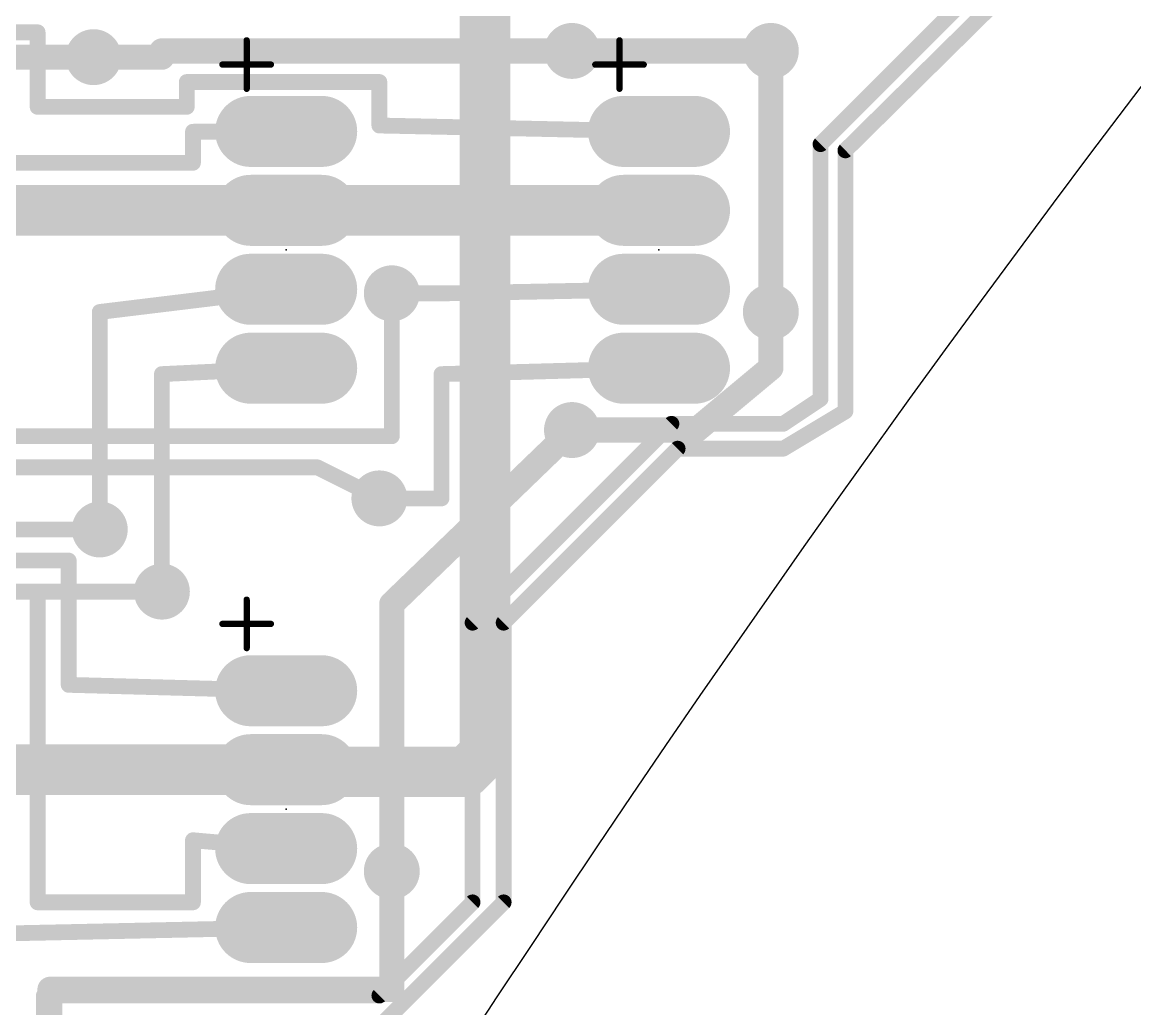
# Model space of a CAD drawing. Extents: x -46 to 149, y 1 to 263.
# Drawn here: x 34.25 to 52.16, y 143.79 to 159.66 of the extents above; entities that cross this region are included whole.
import ezdxf

# ---------------------------------------------------------------- set-up
doc = ezdxf.new("R2010")
doc.units = 0
for name, color, linetype in [('1', 22, 'CONTINUOUS'), ('16', 175, 'CONTINUOUS'), ('17', 82, 'CONTINUOUS'), ('18', 82, 'CONTINUOUS'), ('20', 7, 'CONTINUOUS'), ('21', 253, 'CONTINUOUS'), ('23', 7, 'CONTINUOUS')]:
    doc.layers.add(name, color=color, linetype=linetype)

# ---------------------------------------------------------------- blocks, each defined once
blk = doc.blocks.new('LONGP100')
at = {"const_width": 1}
blk.add_lwpolyline([(-0.5, 0), (0.5, 0)], dxfattribs=at)
at = {"const_width": 0.5}
for points in [[(-0.5, 0.25, 1), (-0.5, -0.25)], [(0.5, -0.25, 1), (0.5, 0.25)]]:
    blk.add_lwpolyline(points, format="xyb", dxfattribs=at)
blk = doc.blocks.new('ROUNDV')
at = {"const_width": 0.5}
blk.add_lwpolyline([(0, -0.25, 1), (0, 0.25, 1), (0, -0.25)], format="xyb", dxfattribs=at)

msp = doc.modelspace()

# ---------------------------------------------------------------- linework, layer by layer
at = {"layer": '1'}
for points, const_width in [([(47.1, 157.7), (54.9, 165.5)], 0.254), ([(55.3, 165.3), (47.5, 157.6)], 0.254), ([(28.5, 159.5), (34.5, 159.5)], 0.254), ([(34.5, 158.3), (34.5, 159.5)], 0.254), ([(36.5, 159.1), (36.5, 159.2)], 0.4064), ([(36.5, 159.2), (43.1, 159.2)], 0.4064), ([(46.3, 159.2), (46.3, 155)], 0.4064), ([(35.4, 159.1), (36.5, 159.1)], 0.4064), ([(40, 158.7), (36.9, 158.7)], 0.254), ([(36.9, 158.7), (36.9, 158.3)], 0.254), ([(40, 158), (40, 158.7)], 0.254), ([(36.9, 158.3), (34.5, 158.3)], 0.254), ([(44.5, 157.905), (40, 158)], 0.254), ([(37, 157.9), (38.5, 157.905)], 0.254), ([(37, 157.4), (37, 157.9)], 0.254), ([(47.1, 153.6), (47.1, 157.7)], 0.254), ([(47.5, 157.6), (47.5, 153.4)], 0.254), ([(34, 157.4), (37, 157.4)], 0.254), ([(38.5, 155.365), (35.5, 155)], 0.254), ([(40.2, 155.3), (41.1, 155.3)], 0.254), ([(41.1, 155.3), (44.5, 155.365)], 0.254), ([(35.5, 155), (35.5, 151.5)], 0.254), ([(36.5, 154), (38.5, 154.095)], 0.254), ([(44.5, 154.095), (41, 154)], 0.254), ([(36.5, 150.5), (36.5, 154)], 0.254), ([(41, 154), (41, 152)], 0.254), ([(46.5, 153.2), (47.1, 153.6)], 0.254), ([(47.5, 153.4), (46.5, 152.8)], 0.254), ([(40.2, 150.3), (43.1, 153.1)], 0.4064), ([(41.5, 150), (44.7, 153.2)], 0.254), ([(44.7, 153.2), (46.5, 153.2)], 0.254), ([(44.8, 152.8), (42, 150)], 0.254), ([(46.5, 152.8), (44.8, 152.8)], 0.254), ([(41, 152), (40, 152)], 0.254), ([(35, 151), (30.5, 151)], 0.254), ([(35, 149), (35, 151)], 0.254), ([(30, 150.5), (34.5, 150.5)], 0.254), ([(34.5, 150.5), (34.5, 145.5)], 0.254), ([(40.2, 146), (40.2, 150.3)], 0.4064), ([(41.5, 145.5), (41.5, 150)], 0.254), ([(42, 150), (42, 145.5)], 0.254), ([(38.5, 148.905), (35, 149)], 0.254), ([(37, 145.5), (37, 146.5)], 0.254), ([(37, 146.5), (38.5, 146.365)], 0.254), ([(34.5, 145.5), (37, 145.5)], 0.254), ([(40, 144), (41.5, 145.5)], 0.254), ([(42, 145.5), (40, 143.5)], 0.254), ([(38.5, 145.095), (34, 145)], 0.254), ([(34.6, 136.9), (34.6, 144)], 0.254), ([(34.6, 144), (40, 144)], 0.254)]:
    msp.add_lwpolyline(points, dxfattribs=dict(at, const_width=const_width))
for points, const_width in [([(34.5635, 159.5, 1), (34.4365, 159.5)], 0.127), ([(34.5, 159.4365, 1), (34.5, 159.5635)], 0.127), ([(36.6016, 159.2, 1), (36.3984, 159.2)], 0.2032), ([(36.5, 159.3016, 1), (36.5, 159.0984)], 0.2032), ([(43.1, 159.0984, 1), (43.1, 159.3016)], 0.2032), ([(46.4016, 159.2, 1), (46.1984, 159.2)], 0.2032), ([(35.4, 159.2016, 1), (35.4, 158.9984)], 0.2032), ([(36.3984, 159.1, 1), (36.6016, 159.1)], 0.2032), ([(36.5, 158.9984, 1), (36.5, 159.2016)], 0.2032), ([(36.9, 158.7635, 1), (36.9, 158.6365)], 0.127), ([(36.9635, 158.7, 1), (36.8365, 158.7)], 0.127), ([(40.0635, 158.7, 1), (39.9365, 158.7)], 0.127), ([(40, 158.6365, 1), (40, 158.7635)], 0.127), ([(34.5, 158.3635, 1), (34.5, 158.2365)], 0.127), ([(34.4365, 158.3, 1), (34.5635, 158.3)], 0.127), ([(36.8365, 158.3, 1), (36.9635, 158.3)], 0.127), ([(36.9, 158.2365, 1), (36.9, 158.3635)], 0.127), ([(40.0013, 158.0635, 1), (39.9987, 157.9365)], 0.127), ([(37.0635, 157.9, 1), (36.9365, 157.9)], 0.127), ([(36.9998, 157.9635, 1), (37.0002, 157.8365)], 0.127), ([(38.5002, 157.8415, 1), (38.4998, 157.9685)], 0.127), ([(39.9365, 158, 1), (40.0635, 158)], 0.127), ([(44.4987, 157.8415, 1), (44.5013, 157.9685)], 0.127), ([(47.1635, 157.7, 1), (47.0365, 157.7)], 0.127), ([(47.0551, 157.7449, 1), (47.1449, 157.6551)], 0.127), ([(47.5635, 157.6, 1), (47.4365, 157.6)], 0.127), ([(47.4554, 157.6452, 1), (47.5446, 157.5548)], 0.127), ([(36.9365, 157.4, 1), (37.0635, 157.4)], 0.127), ([(37, 157.3365, 1), (37, 157.4635)], 0.127), ([(38.5077, 155.302, 1), (38.4923, 155.428)], 0.127), ([(40.2, 155.3635, 1), (40.2, 155.2365)], 0.127), ([(41.0988, 155.3635, 1), (41.1012, 155.2365)], 0.127), ([(41.1, 155.2365, 1), (41.1, 155.3635)], 0.127), ([(44.5012, 155.3015, 1), (44.4988, 155.4285)], 0.127), ([(35.5635, 155, 1), (35.4365, 155)], 0.127), ([(35.4923, 155.063, 1), (35.5077, 154.937)], 0.127), ([(46.1984, 155, 1), (46.4016, 155)], 0.2032), ([(38.503, 154.0316, 1), (38.497, 154.1584)], 0.127), ([(44.5017, 154.0315, 1), (44.4983, 154.1585)], 0.127), ([(36.5635, 154, 1), (36.4365, 154)], 0.127), ([(36.497, 154.0634, 1), (36.503, 153.9366)], 0.127), ([(40.9983, 154.0635, 1), (41.0017, 153.9365)], 0.127), ([(41.0635, 154, 1), (40.9365, 154)], 0.127), ([(47.0365, 153.6, 1), (47.1635, 153.6)], 0.127), ([(47.1352, 153.5472, 1), (47.0648, 153.6528)], 0.127), ([(47.4365, 153.4, 1), (47.5635, 153.4)], 0.127), ([(47.5327, 153.3455, 1), (47.4673, 153.4545)], 0.127), ([(43.1706, 153.0269, 1), (43.0294, 153.1731)], 0.2032), ([(44.7, 153.2635, 1), (44.7, 153.1365)], 0.127), ([(44.7449, 153.1551, 1), (44.6551, 153.2449)], 0.127), ([(46.4648, 153.2528, 1), (46.5352, 153.1472)], 0.127), ([(46.5, 153.1365, 1), (46.5, 153.2635)], 0.127), ([(44.8, 152.8635, 1), (44.8, 152.7365)], 0.127), ([(44.8449, 152.7551, 1), (44.7551, 152.8449)], 0.127), ([(46.4673, 152.8545, 1), (46.5327, 152.7455)], 0.127), ([(46.5, 152.7365, 1), (46.5, 152.8635)], 0.127), ([(40, 152.0635, 1), (40, 151.9365)], 0.127), ([(40.9365, 152, 1), (41.0635, 152)], 0.127), ([(41, 151.9365, 1), (41, 152.0635)], 0.127), ([(35.4365, 151.5, 1), (35.5635, 151.5)], 0.127), ([(35.0635, 151, 1), (34.9365, 151)], 0.127), ([(35, 150.9365, 1), (35, 151.0635)], 0.127), ([(34.5635, 150.5, 1), (34.4365, 150.5)], 0.127), ([(34.5, 150.4365, 1), (34.5, 150.5635)], 0.127), ([(36.4365, 150.5, 1), (36.5635, 150.5)], 0.127), ([(40.3016, 150.3, 1), (40.0984, 150.3)], 0.2032), ([(40.1294, 150.3731, 1), (40.2706, 150.2269)], 0.2032), ([(41.5635, 150, 1), (41.4365, 150)], 0.127), ([(41.4551, 150.0449, 1), (41.5449, 149.9551)], 0.127), ([(42.0635, 150, 1), (41.9365, 150)], 0.127), ([(41.9551, 150.0449, 1), (42.0449, 149.9551)], 0.127), ([(35.0017, 149.0635, 1), (34.9983, 148.9365)], 0.127), ([(34.9365, 149, 1), (35.0635, 149)], 0.127), ([(38.4983, 148.8415, 1), (38.5017, 148.9685)], 0.127), ([(37.0635, 146.5, 1), (36.9365, 146.5)], 0.127), ([(37.0057, 146.5632, 1), (36.9943, 146.4368)], 0.127), ([(38.4943, 146.3018, 1), (38.5057, 146.4282)], 0.127), ([(40.0984, 146, 1), (40.3016, 146)], 0.2032), ([(34.5, 145.5635, 1), (34.5, 145.4365)], 0.127), ([(34.4365, 145.5, 1), (34.5635, 145.5)], 0.127), ([(36.9365, 145.5, 1), (37.0635, 145.5)], 0.127), ([(37, 145.4365, 1), (37, 145.5635)], 0.127), ([(41.4365, 145.5, 1), (41.5635, 145.5)], 0.127), ([(41.5449, 145.4551, 1), (41.4551, 145.5449)], 0.127), ([(41.9365, 145.5, 1), (42.0635, 145.5)], 0.127), ([(42.0449, 145.4551, 1), (41.9551, 145.5449)], 0.127), ([(38.5013, 145.0315, 1), (38.4987, 145.1585)], 0.127), ([(34.6635, 144, 1), (34.5365, 144)], 0.127), ([(34.6, 144.0635, 1), (34.6, 143.9365)], 0.127), ([(39.9551, 144.0449, 1), (40.0449, 143.9551)], 0.127), ([(40, 143.9365, 1), (40, 144.0635)], 0.127)]:
    msp.add_lwpolyline(points, format="xyb", dxfattribs=dict(at, const_width=const_width))
at = {"layer": '16'}
for points, const_width in [([(41.7, 156.67), (41.7, 160.8)], 0.8128), ([(43.1, 159.2), (46.3, 159.2)], 0.4064), ([(30.5, 159.1), (35.4, 159.1)], 0.4064), ([(32.5, 156.635), (38.5, 156.635)], 0.8128), ([(41.665, 156.635), (38.5, 156.635)], 0.8128), ([(41.665, 156.635), (41.7, 156.67)], 0.8128), ([(41.7, 156.6), (41.665, 156.635)], 0.8128), ([(41.7, 156.6), (41.735, 156.635)], 0.8128), ([(41.735, 156.635), (44.5, 156.635)], 0.8128), ([(41.7, 147.9), (41.7, 156.6)], 0.8128), ([(40.2, 153), (40.2, 155.3)], 0.254), ([(46.3, 155), (46.3, 154.1)], 0.4064), ([(46.3, 154.1), (45.1, 153.1)], 0.4064), ([(45.1, 153.1), (43.1, 153.1)], 0.4064), ([(27, 153), (40.2, 153)], 0.254), ([(39, 152.5), (25.5, 152.5)], 0.254), ([(40, 152), (39, 152.5)], 0.254), ([(35.5, 151.5), (24, 151.5)], 0.254), ([(23, 150.5), (36.5, 150.5)], 0.254), ([(41.4, 147.6), (41.7, 147.9)], 0.8128), ([(32.5, 147.635), (38.5, 147.635)], 0.8128), ([(38.5, 147.635), (38.535, 147.6)], 0.8128), ([(38.535, 147.6), (41.4, 147.6)], 0.8128), ([(40.2, 144.1), (40.2, 146)], 0.4064), ([(34.6, 136.5), (34.7, 144.1)], 0.4064), ([(34.7, 144.1), (40.2, 144.1)], 0.4064)]:
    msp.add_lwpolyline(points, dxfattribs=dict(at, const_width=const_width))
for points, const_width in [([(43.1, 159.3016, 1), (43.1, 159.0984)], 0.2032), ([(46.3, 159.0984, 1), (46.3, 159.3016)], 0.2032), ([(35.4, 158.9984, 1), (35.4, 159.2016)], 0.2032), ([(38.5, 156.8382, 1), (38.5, 156.4318)], 0.4064), ([(38.5, 156.4318, 1), (38.5, 156.8382)], 0.4064), ([(41.8087, 156.7787, 1), (41.5213, 156.4913)], 0.4064), ([(41.735, 156.8382, 1), (41.735, 156.4318)], 0.4064), ([(41.8437, 156.5263, 1), (41.5563, 156.8137)], 0.4064), ([(41.8787, 156.4913, 1), (41.5913, 156.7787)], 0.4064), ([(41.665, 156.4318, 1), (41.665, 156.8382)], 0.4064), ([(44.5, 156.4318, 1), (44.5, 156.8382)], 0.4064), ([(41.5213, 156.7787, 1), (41.8087, 156.4913)], 0.4064), ([(41.9032, 156.6, 1), (41.4968, 156.6)], 0.4064), ([(41.5563, 156.7437, 1), (41.8437, 156.4563)], 0.4064), ([(41.4968, 156.67, 1), (41.9032, 156.67)], 0.4064), ([(41.5563, 156.4563, 1), (41.8437, 156.7437)], 0.4064), ([(40.2635, 155.3, 1), (40.1365, 155.3)], 0.127), ([(46.4016, 155, 1), (46.1984, 155)], 0.2032), ([(46.1984, 154.1, 1), (46.4016, 154.1)], 0.2032), ([(46.365, 154.0219, 1), (46.235, 154.1781)], 0.2032), ([(43.1, 153.2016, 1), (43.1, 152.9984)], 0.2032), ([(45.035, 153.1781, 1), (45.165, 153.0219)], 0.2032), ([(45.1, 152.9984, 1), (45.1, 153.2016)], 0.2032), ([(40.2, 152.9365, 1), (40.2, 153.0635)], 0.127), ([(40.1365, 153, 1), (40.2635, 153)], 0.127), ([(39.0284, 152.5568, 1), (38.9716, 152.4432)], 0.127), ([(39, 152.4365, 1), (39, 152.5635)], 0.127), ([(39.9716, 151.9432, 1), (40.0284, 152.0568)], 0.127), ([(35.5, 151.4365, 1), (35.5, 151.5635)], 0.127), ([(36.5, 150.4365, 1), (36.5, 150.5635)], 0.127), ([(41.8437, 147.7563, 1), (41.5563, 148.0437)], 0.4064), ([(41.4968, 147.9, 1), (41.9032, 147.9)], 0.4064), ([(38.6437, 147.7787, 1), (38.3563, 147.4913)], 0.4064), ([(38.535, 147.8032, 1), (38.535, 147.3968)], 0.4064), ([(38.3913, 147.4563, 1), (38.6787, 147.7437)], 0.4064), ([(38.5, 147.4318, 1), (38.5, 147.8382)], 0.4064), ([(41.2563, 147.7437, 1), (41.5437, 147.4563)], 0.4064), ([(41.4, 147.3968, 1), (41.4, 147.8032)], 0.4064), ([(40.3016, 146, 1), (40.0984, 146)], 0.2032), ([(34.8016, 144.0987, 1), (34.5984, 144.1013)], 0.2032), ([(34.7, 144.2016, 1), (34.7, 143.9984)], 0.2032), ([(40.0984, 144.1, 1), (40.3016, 144.1)], 0.2032), ([(40.2, 143.9984, 1), (40.2, 144.2016)], 0.2032)]:
    msp.add_lwpolyline(points, format="xyb", dxfattribs=dict(at, const_width=const_width))
at = {"layer": '20'}
for centre, radius, start, end in [((259.6429, 1.5887), 306.0431, 121.3324, 180.054), ((259.0365, 1.2744), 259.8365, 124.5438, 179.9943)]:
    msp.add_arc(centre, radius, start, end, dxfattribs=at)
at = {"layer": '21', "const_width": 0.1016}
for points in [[(37.8645, 158.5908), (37.8645, 159.3704)], [(43.8645, 158.5908), (43.8645, 159.3704)], [(37.4747, 158.9806), (38.2543, 158.9806)], [(43.4747, 158.9806), (44.2543, 158.9806)], [(37.8645, 149.5908), (37.8645, 150.3704)], [(37.4747, 149.9806), (38.2543, 149.9806)]]:
    msp.add_lwpolyline(points, dxfattribs=at)
at = {"layer": '21', "const_width": 0.0508}
for points in [[(37.8899, 159.3704, 1), (37.8391, 159.3704)], [(43.8899, 159.3704, 1), (43.8391, 159.3704)], [(37.4747, 159.006, 1), (37.4747, 158.9552)], [(38.2543, 158.9552, 1), (38.2543, 159.006)], [(43.4747, 159.006, 1), (43.4747, 158.9552)], [(44.2543, 158.9552, 1), (44.2543, 159.006)], [(37.8391, 158.5908, 1), (37.8899, 158.5908)], [(43.8391, 158.5908, 1), (43.8899, 158.5908)], [(37.8899, 150.3704, 1), (37.8391, 150.3704)], [(37.4747, 150.006, 1), (37.4747, 149.9552)], [(38.2543, 149.9552, 1), (38.2543, 150.006)], [(37.8391, 149.5908, 1), (37.8899, 149.5908)]]:
    msp.add_lwpolyline(points, format="xyb", dxfattribs=at)
at = {"layer": '23'}
for p in [(38.5, 156), (44.5, 156), (38.5, 147)]:
    msp.add_point(p, dxfattribs=at)

# ---------------------------------------------------------------- block references
at = {"layer": '17', "xscale": 1.143, "yscale": 1.143, "rotation": 180}
for p in [(38.5, 157.905), (38.5, 157.905), (44.5, 157.905), (44.5, 157.905), (38.5, 156.635), (38.5, 156.635), (44.5, 156.635), (44.5, 156.635), (38.5, 155.365), (38.5, 155.365), (44.5, 155.365), (44.5, 155.365), (38.5, 154.095), (38.5, 154.095), (44.5, 154.095), (44.5, 154.095), (38.5, 148.905), (38.5, 148.905), (38.5, 147.635), (38.5, 147.635), (38.5, 146.365), (38.5, 146.365), (38.5, 145.095), (38.5, 145.095)]:
    msp.add_blockref('LONGP100', p, dxfattribs=at)
at = {"layer": '18', "xscale": 0.9, "yscale": 0.9}
for p in [(35.4, 159.1), (35.4, 159.1), (43.1, 159.2), (43.1, 159.2), (46.3, 159.2), (46.3, 159.2), (40.2, 155.3), (40.2, 155.3), (46.3, 155), (46.3, 155), (43.1, 153.1), (43.1, 153.1), (40, 152), (40, 152), (35.5, 151.5), (35.5, 151.5), (36.5, 150.5), (36.5, 150.5), (40.2, 146), (40.2, 146)]:
    msp.add_blockref('ROUNDV', p, dxfattribs=at)

doc.saveas('drawing.dxf')
